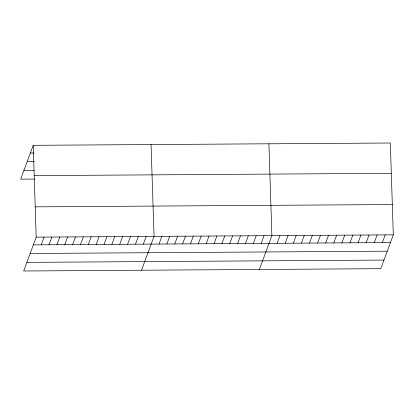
<?xml version="1.0" encoding="UTF-8"?>
<svg xmlns="http://www.w3.org/2000/svg" width="414" height="414" viewBox="0 0 414 414"><rect width="100%" height="100%" fill="white"/><g stroke="black" fill="none" stroke-linecap="round" stroke-linejoin="round"><path stroke-width="0.62" d="M33.218 145.319L36.184 237.155L23.665 270.989L380.782 268.681L393.3 234.847L390.335 143.011L33.218 145.319L20.7 179.153L34.6 179.065M41.188 244.819L44.039 237.103M49.043 244.767L51.895 237.051M56.899 244.715L59.756 236.999M64.755 244.669L67.611 236.953M72.61 244.617L75.467 236.901M80.471 244.565L83.323 236.849M88.327 244.514L91.178 236.798M96.183 244.462L99.034 236.746M104.038 244.41L106.895 236.694M111.894 244.363L114.75 236.648M119.749 244.312L122.606 236.596M127.61 244.26L130.462 236.544M135.466 244.208L138.317 236.492M143.322 244.156L146.173 236.441M141.516 270.228L154.034 236.394L151.063 144.553M159.033 244.058L161.89 236.342M166.889 244.006L169.745 236.29M174.749 243.955L177.601 236.239M182.605 243.903L185.456 236.187M190.461 243.856L193.317 236.14M198.316 243.805L201.173 236.089M206.172 243.753L209.029 236.037M214.033 243.701L216.884 235.985M221.888 243.649L224.74 235.933M229.744 243.603L232.596 235.887M237.6 243.551L240.456 235.835M245.455 243.499L248.312 235.783M253.311 243.448L256.168 235.732M261.172 243.396L264.023 235.68M259.366 269.467L271.879 235.628L268.914 143.793M277.121 243.292L279.973 235.576M285.215 243.241L288.072 235.525M293.309 243.189L296.165 235.473M301.402 243.137L304.259 235.421M309.501 243.085L312.353 235.369M317.595 243.034L320.446 235.318M325.689 242.982L328.545 235.266M333.782 242.93L336.639 235.214M341.876 242.878L344.733 235.162M349.975 242.821L352.826 235.105M358.069 242.77L360.92 235.054M366.162 242.718L369.014 235.002M374.256 242.666L377.113 234.95M382.35 242.614L385.206 234.898M30.362 153.035L33.989 153.009M27.174 161.651L34.424 161.605M23.888 170.532L34.16 170.47M34.196 175.624L391.313 173.316M35.206 206.85L392.322 204.542M36.184 237.155L393.3 234.847M33.327 244.871L390.443 242.563M30.139 253.487L387.256 251.184M26.853 262.373L383.969 260.064"/></g></svg>
